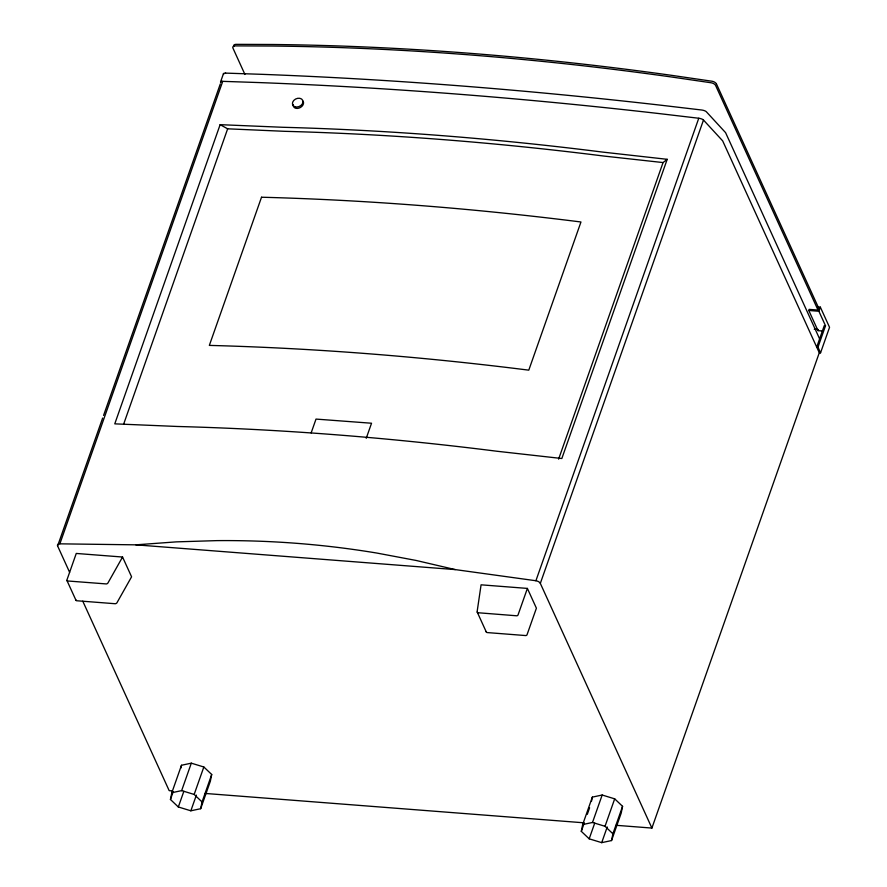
<?xml version="1.0" encoding="UTF-8"?>
<svg xmlns="http://www.w3.org/2000/svg" width="887" height="887" viewBox="0 0 887 887"><rect width="100%" height="100%" fill="white"/><g stroke="black" fill="none" stroke-linecap="round" stroke-linejoin="round"><path stroke-width="1.33" d="M170.448 799.486L171.823 792.712L181.491 765.259L191.315 763.175L203.833 766.989L211.705 774.484L210.341 781.259L200.673 808.711L190.849 810.796L178.331 806.982L170.448 799.486L173.209 791.647M180.948 767.976L181.491 765.259M200.673 808.711L202.048 801.937L211.705 774.484M581.307 831.341L582.681 824.555L592.35 797.114L602.173 795.018L614.691 798.843L622.574 806.338L621.199 813.113L611.531 840.566L601.708 842.65L589.19 838.825L581.307 831.341L584.067 823.491M591.529 801.172L592.35 797.114M611.531 840.566L612.906 833.78L622.574 806.338M220.564 81.926L223.457 73.688M69.618 572.315L57.611 545.96L102.648 418.043M103.568 415.438L220.32 83.91M57.6 545.96A4.058 2.14 19.4 0 1 59.861 543.842L222.726 81.349L259.614 82.591A2093.985 651.657 12.3 0 1 658.664 113.525L698.768 118.248A4.147 1.286 12.3 0 1 703.469 120.022L722.672 140.878L819.289 352.76L651.901 828.07L616.044 825.298M220.131 124.668L114.767 423.853L177.533 426.481A2168.371 1142.633 19.4 0 1 496.964 451.25L561.837 458.512L667.201 159.316L602.328 152.054A2168.371 1142.633 19.4 0 0 282.898 127.284L220.131 124.668L227.649 128.815L284.738 131.32A2168.371 1142.633 19.4 0 1 604.169 156.09L663.055 162.565L667.201 159.316M123.67 424.086L227.649 128.815M171.823 792.712L181.647 790.627L191.315 763.175M178.331 806.982L183.853 791.293M311.149 432.9L316.016 419.085L371.542 423.232L366.231 438.3M202.048 801.937L194.164 794.442L203.833 766.989M190.849 810.796L196.371 795.118M558.61 459.144L663.055 162.565M527.388 588.414L517.997 615.035A1.231 0.931 -24.5 0 1 516.733 615.789L477.993 612.74A1.94 1.475 -24.5 0 1 477.117 611.742L481.076 584.821L527.388 588.414L536.402 608.194L527.011 634.815A1.231 0.931 -24.5 0 1 525.747 635.569L487.218 632.575A1.94 1.475 -24.5 0 1 486.131 631.522M651.901 828.07L540.327 583.38A4.058 2.14 19.4 0 0 535.903 580.741L698.768 118.248M540.327 583.38L703.491 120.022M587.294 814.344L589.6 807.802M582.681 824.555L592.505 822.471L602.173 795.018M589.19 838.825L594.711 823.147M612.906 833.78L605.023 826.296L614.691 798.843M601.708 842.65L607.229 826.961M823.036 331.039L817.991 330.651L808.789 310.472L809.177 309.375L818.014 310.062L818.69 308.133L716.474 83.977M819.289 352.76L820.553 352.849L817.98 347.205L825.52 325.784L818.889 311.259L820.342 307.135L817.814 306.946M817.991 330.651L818.368 329.554L814.233 329.232M820.553 352.849L829.545 327.314L820.342 307.135M122.561 557.036L107.859 583.114A1.94 1.475 -24.5 0 1 106.351 583.934L67.578 580.974A1.231 0.931 -24.5 0 1 66.891 580.076L76.26 553.444L122.561 557.036L131.586 576.805L116.873 602.894A1.94 1.475 -24.5 0 1 115.122 603.725L76.592 600.743A1.231 0.931 -24.5 0 1 75.916 599.845M59.861 543.831L135.855 544.84L176.402 541.868L216.805 540.626A1079.789 992.985 -72.8 0 1 376.653 553.022L416.092 560.451L455.286 569.598L535.903 580.741M225.62 73.111L262.519 74.353A2093.985 651.657 12.3 0 1 661.569 105.287L701.672 110.01A4.147 1.286 12.3 0 1 706.374 111.784L725.577 132.64L819.898 339.499M808.789 310.472L818.889 311.259M825.52 325.784L824.256 325.684L816.716 347.105L817.98 347.205M135.855 544.84L455.286 569.598M171.945 790.871L169.184 790.65L82.779 601.175M205.041 793.433L584.322 822.837M592.505 822.471L605.023 826.296M181.647 790.627L194.164 794.442M818.014 310.062L715.632 85.518A4.147 2.184 19.4 0 0 711.163 82.779L671.37 76.969A2095.039 1103.993 19.4 0 0 272.32 46.035L235.122 45.891A4.147 2.184 19.4 0 0 232.937 48.098L244.923 74.441M477.228 612.108L486.242 631.888M66.913 580.442L75.938 600.211M303.099 101.262A5.466 3.98 -29.3 0 1 300.516 107.427A5.466 3.98 -29.3 0 1 293.708 106.85A5.466 3.98 -29.3 0 1 293.209 104.777M716.452 83.977A4.147 2.184 19.4 0 0 712.017 81.238L672.224 75.428A2095.039 1103.993 19.4 0 0 273.174 44.494L235.975 44.35A4.147 2.184 19.4 0 0 233.791 46.556M220.808 82.602A4.147 1.286 12.3 0 1 222.715 81.338M223.701 74.364A4.147 1.286 12.3 0 1 225.608 73.1M261.521 197.224L209.343 345.398A2168.371 1142.633 19.4 0 1 528.785 370.156L580.963 221.983A2168.371 1142.633 19.4 0 0 261.521 197.224M294.639 106.673A5.488 4.158 -24.5 0 0 302.966 102.127A5.488 4.158 -24.5 0 0 295.526 99.067A5.488 4.158 -24.5 0 0 294.639 106.673"/></g></svg>
